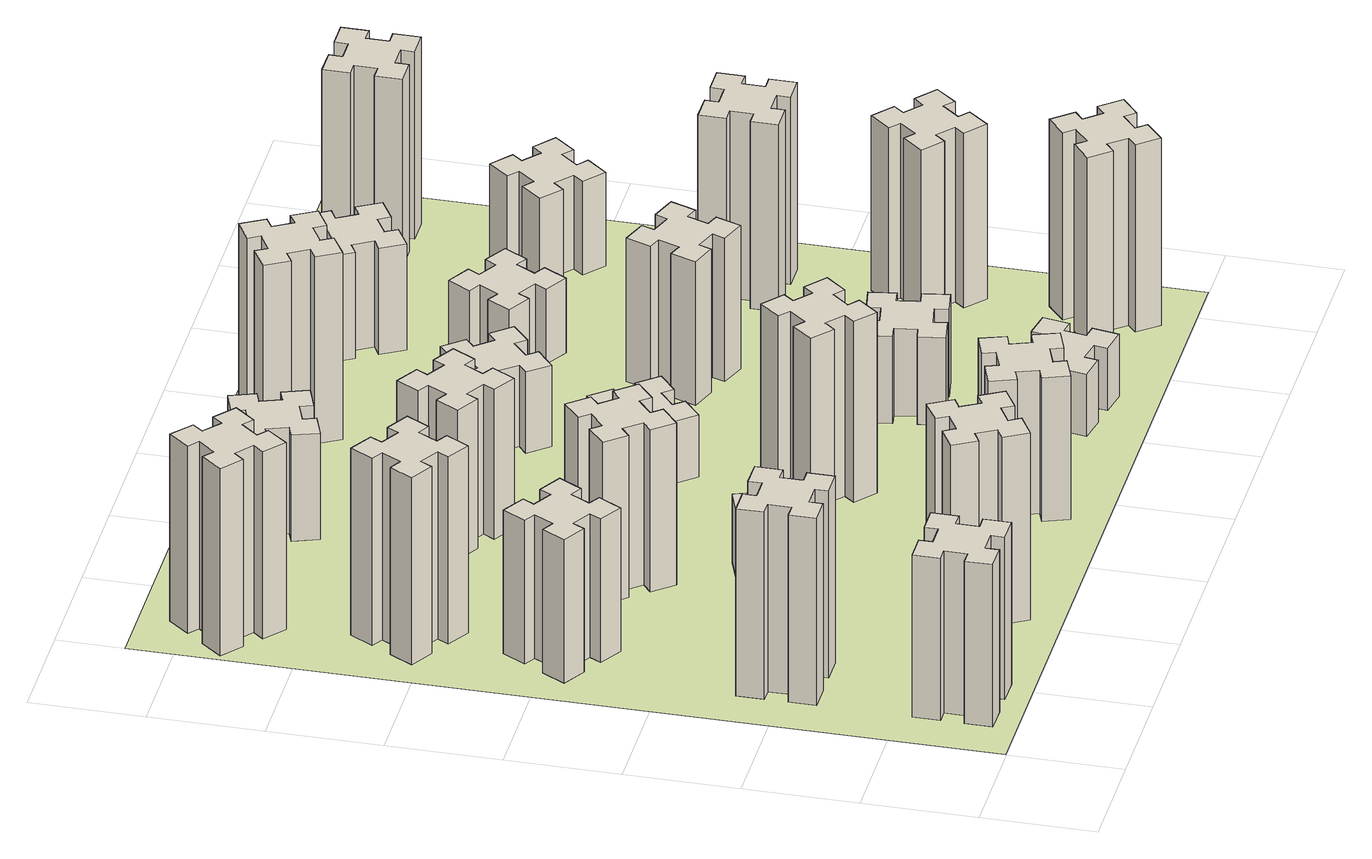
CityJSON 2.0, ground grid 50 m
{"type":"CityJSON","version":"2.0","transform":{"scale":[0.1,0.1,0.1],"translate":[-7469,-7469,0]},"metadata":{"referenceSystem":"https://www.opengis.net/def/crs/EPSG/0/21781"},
"CityObjects":{
"building1":{"type":"Building","attributes":{"class":"1000","function":"1000","usage":"1000","yearOfConstruction":2016,"roofType":"1000","measuredHeight":78,"storeysAboveGround":30,"storeysBelowGround":0},"geometry":[{"type":"Solid","lod":"1","boundaries":[[[[0,1,2,3,4,5,6,7,8,9,10,11,12,13,14,15,16,17,18,19]],[[17,16,20,21]],[[16,15,22,20]],[[15,14,23,22]],[[14,13,24,23]],[[13,12,25,24]],[[12,11,26,25]],[[11,10,27,26]],[[10,9,28,27]],[[9,8,29,28]],[[8,7,30,29]],[[7,6,31,30]],[[6,5,32,31]],[[5,4,33,32]],[[4,3,34,33]],[[3,2,35,34]],[[2,1,36,35]],[[1,0,37,36]],[[0,19,38,37]],[[19,18,39,38]],[[18,17,21,39]],[[24,25,26,27,28,29,30,31,32,33,34,35,36,37,38,39,21,20,22,23]]]]}]},
"building2":{"type":"Building","attributes":{"class":"1000","function":"1000","usage":"1000","yearOfConstruction":2016,"roofType":"1000","measuredHeight":90,"storeysAboveGround":30,"storeysBelowGround":0},"geometry":[{"type":"Solid","lod":"1","boundaries":[[[[40,41,42,43,44,45,46,47,48,49,50,51,52,53,54,55,56,57,58,59]],[[57,56,60,61]],[[56,55,62,60]],[[55,54,63,62]],[[54,53,64,63]],[[53,52,65,64]],[[52,51,66,65]],[[51,50,67,66]],[[50,49,68,67]],[[49,48,69,68]],[[48,47,70,69]],[[47,46,71,70]],[[46,45,72,71]],[[45,44,73,72]],[[44,43,74,73]],[[43,42,75,74]],[[42,41,76,75]],[[41,40,77,76]],[[40,59,78,77]],[[59,58,79,78]],[[58,57,61,79]],[[64,65,66,67,68,69,70,71,72,73,74,75,76,77,78,79,61,60,62,63]]]]}]},
"building3":{"type":"Building","attributes":{"class":"1000","function":"1000","usage":"1000","yearOfConstruction":2016,"roofType":"1000","measuredHeight":69,"storeysAboveGround":30,"storeysBelowGround":0},"geometry":[{"type":"Solid","lod":"1","boundaries":[[[[80,81,82,83,84,85,86,87,88,89,90,91,92,93,94,95,96,97,98,99]],[[97,96,100,101]],[[96,95,102,100]],[[95,94,103,102]],[[94,93,104,103]],[[93,92,105,104]],[[92,91,106,105]],[[91,90,107,106]],[[90,89,108,107]],[[89,88,109,108]],[[88,87,110,109]],[[87,86,111,110]],[[86,85,112,111]],[[85,84,113,112]],[[84,83,114,113]],[[83,82,115,114]],[[82,81,116,115]],[[81,80,117,116]],[[80,99,118,117]],[[99,98,119,118]],[[98,97,101,119]],[[104,105,106,107,108,109,110,111,112,113,114,115,116,117,118,119,101,100,102,103]]]]}]},
"building4":{"type":"Building","attributes":{"class":"1000","function":"1000","usage":"1000","yearOfConstruction":2016,"roofType":"1000","measuredHeight":90,"storeysAboveGround":30,"storeysBelowGround":0},"geometry":[{"type":"Solid","lod":"1","boundaries":[[[[120,121,122,123,124,125,126,127,128,129,130,131,132,133,134,135,136,137,138,139]],[[137,136,140,141]],[[136,135,142,140]],[[135,134,143,142]],[[134,133,144,143]],[[133,132,145,144]],[[132,131,146,145]],[[131,130,147,146]],[[130,129,148,147]],[[129,128,149,148]],[[128,127,150,149]],[[127,126,151,150]],[[126,125,152,151]],[[125,124,153,152]],[[124,123,154,153]],[[123,122,155,154]],[[122,121,156,155]],[[121,120,157,156]],[[120,139,158,157]],[[139,138,159,158]],[[138,137,141,159]],[[144,145,146,147,148,149,150,151,152,153,154,155,156,157,158,159,141,140,142,143]]]]}]},
"building5":{"type":"Building","attributes":{"class":"1000","function":"1000","usage":"1000","yearOfConstruction":2016,"roofType":"1000","measuredHeight":90,"storeysAboveGround":30,"storeysBelowGround":0},"geometry":[{"type":"Solid","lod":"1","boundaries":[[[[160,161,162,163,164,165,166,167,168,169,170,171,172,173,174,175,176,177,178,179]],[[177,176,180,181]],[[176,175,182,180]],[[175,174,183,182]],[[174,173,184,183]],[[173,172,185,184]],[[172,171,186,185]],[[171,170,187,186]],[[170,169,188,187]],[[169,168,189,188]],[[168,167,190,189]],[[167,166,191,190]],[[166,165,192,191]],[[165,164,193,192]],[[164,163,194,193]],[[163,162,195,194]],[[162,161,196,195]],[[161,160,197,196]],[[160,179,198,197]],[[179,178,199,198]],[[178,177,181,199]],[[184,185,186,187,188,189,190,191,192,193,194,195,196,197,198,199,181,180,182,183]]]]}]},
"building6":{"type":"Building","attributes":{"class":"1000","function":"1000","usage":"1000","yearOfConstruction":2016,"roofType":"1000","measuredHeight":90,"storeysAboveGround":30,"storeysBelowGround":0},"geometry":[{"type":"Solid","lod":"1","boundaries":[[[[200,201,202,203,204,205,206,207,208,209,210,211,212,213,214,215,216,217,218,219]],[[217,216,220,221]],[[216,215,222,220]],[[215,214,223,222]],[[214,213,224,223]],[[213,212,225,224]],[[212,211,226,225]],[[211,210,227,226]],[[210,209,228,227]],[[209,208,229,228]],[[208,207,230,229]],[[207,206,231,230]],[[206,205,232,231]],[[205,204,233,232]],[[204,203,234,233]],[[203,202,235,234]],[[202,201,236,235]],[[201,200,237,236]],[[200,219,238,237]],[[219,218,239,238]],[[218,217,221,239]],[[224,225,226,227,228,229,230,231,232,233,234,235,236,237,238,239,221,220,222,223]]]]}]},
"building7":{"type":"Building","attributes":{"class":"1000","function":"1000","usage":"1000","yearOfConstruction":2016,"roofType":"1000","measuredHeight":33,"storeysAboveGround":30,"storeysBelowGround":0},"geometry":[{"type":"Solid","lod":"1","boundaries":[[[[240,241,242,243,244,245,246,247,248,249,250,251,252,253,254,255,256,257,258,259]],[[257,256,260,261]],[[256,255,262,260]],[[255,254,263,262]],[[254,253,264,263]],[[253,252,265,264]],[[252,251,266,265]],[[251,250,267,266]],[[250,249,268,267]],[[249,248,269,268]],[[248,247,270,269]],[[247,246,271,270]],[[246,245,272,271]],[[245,244,273,272]],[[244,243,274,273]],[[243,242,275,274]],[[242,241,276,275]],[[241,240,277,276]],[[240,259,278,277]],[[259,258,279,278]],[[258,257,261,279]],[[264,265,266,267,268,269,270,271,272,273,274,275,276,277,278,279,261,260,262,263]]]]}]},
"building8":{"type":"Building","attributes":{"class":"1000","function":"1000","usage":"1000","yearOfConstruction":2016,"roofType":"1000","measuredHeight":78,"storeysAboveGround":30,"storeysBelowGround":0},"geometry":[{"type":"Solid","lod":"1","boundaries":[[[[280,281,282,283,284,285,286,287,288,289,290,291,292,293,294,295,296,297,298,299]],[[297,296,300,301]],[[296,295,302,300]],[[295,294,303,302]],[[294,293,304,303]],[[293,292,305,304]],[[292,291,306,305]],[[291,290,307,306]],[[290,289,308,307]],[[289,288,309,308]],[[288,287,310,309]],[[287,286,311,310]],[[286,285,312,311]],[[285,284,313,312]],[[284,283,314,313]],[[283,282,315,314]],[[282,281,316,315]],[[281,280,317,316]],[[280,299,318,317]],[[299,298,319,318]],[[298,297,301,319]],[[304,305,306,307,308,309,310,311,312,313,314,315,316,317,318,319,301,300,302,303]]]]}]},
"building9":{"type":"Building","attributes":{"class":"1000","function":"1000","usage":"1000","yearOfConstruction":2016,"roofType":"1000","measuredHeight":72,"storeysAboveGround":30,"storeysBelowGround":0},"geometry":[{"type":"Solid","lod":"1","boundaries":[[[[320,321,322,323,324,325,326,327,328,329,330,331,332,333,334,335,336,337,338,339]],[[337,336,340,341]],[[336,335,342,340]],[[335,334,343,342]],[[334,333,344,343]],[[333,332,345,344]],[[332,331,346,345]],[[331,330,347,346]],[[330,329,348,347]],[[329,328,349,348]],[[328,327,350,349]],[[327,326,351,350]],[[326,325,352,351]],[[325,324,353,352]],[[324,323,354,353]],[[323,322,355,354]],[[322,321,356,355]],[[321,320,357,356]],[[320,339,358,357]],[[339,338,359,358]],[[338,337,341,359]],[[344,345,346,347,348,349,350,351,352,353,354,355,356,357,358,359,341,340,342,343]]]]}]},
"building10":{"type":"Building","attributes":{"class":"1000","function":"1000","usage":"1000","yearOfConstruction":2016,"roofType":"1000","measuredHeight":69,"storeysAboveGround":30,"storeysBelowGround":0},"geometry":[{"type":"Solid","lod":"1","boundaries":[[[[360,361,362,363,364,365,366,367,368,369,370,371,372,373,374,375,376,377,378,379]],[[377,376,380,381]],[[376,375,382,380]],[[375,374,383,382]],[[374,373,384,383]],[[373,372,385,384]],[[372,371,386,385]],[[371,370,387,386]],[[370,369,388,387]],[[369,368,389,388]],[[368,367,390,389]],[[367,366,391,390]],[[366,365,392,391]],[[365,364,393,392]],[[364,363,394,393]],[[363,362,395,394]],[[362,361,396,395]],[[361,360,397,396]],[[360,379,398,397]],[[379,378,399,398]],[[378,377,381,399]],[[384,385,386,387,388,389,390,391,392,393,394,395,396,397,398,399,381,380,382,383]]]]}]},
"building11":{"type":"Building","attributes":{"class":"1000","function":"1000","usage":"1000","yearOfConstruction":2016,"roofType":"1000","measuredHeight":51,"storeysAboveGround":30,"storeysBelowGround":0},"geometry":[{"type":"Solid","lod":"1","boundaries":[[[[400,401,402,403,404,405,406,407,408,409,410,411,412,413,414,415,416,417,418,419]],[[417,416,420,421]],[[416,415,422,420]],[[415,414,423,422]],[[414,413,424,423]],[[413,412,425,424]],[[412,411,426,425]],[[411,410,427,426]],[[410,409,428,427]],[[409,408,429,428]],[[408,407,430,429]],[[407,406,431,430]],[[406,405,432,431]],[[405,404,433,432]],[[404,403,434,433]],[[403,402,435,434]],[[402,401,436,435]],[[401,400,437,436]],[[400,419,438,437]],[[419,418,439,438]],[[418,417,421,439]],[[424,425,426,427,428,429,430,431,432,433,434,435,436,437,438,439,421,420,422,423]]]]}]},
"building12":{"type":"Building","attributes":{"class":"1000","function":"1000","usage":"1000","yearOfConstruction":2016,"roofType":"1000","measuredHeight":87,"storeysAboveGround":30,"storeysBelowGround":0},"geometry":[{"type":"Solid","lod":"1","boundaries":[[[[440,441,442,443,444,445,446,447,448,449,450,451,452,453,454,455,456,457,458,459]],[[457,456,460,461]],[[456,455,462,460]],[[455,454,463,462]],[[454,453,464,463]],[[453,452,465,464]],[[452,451,466,465]],[[451,450,467,466]],[[450,449,468,467]],[[449,448,469,468]],[[448,447,470,469]],[[447,446,471,470]],[[446,445,472,471]],[[445,444,473,472]],[[444,443,474,473]],[[443,442,475,474]],[[442,441,476,475]],[[441,440,477,476]],[[440,459,478,477]],[[459,458,479,478]],[[458,457,461,479]],[[464,465,466,467,468,469,470,471,472,473,474,475,476,477,478,479,461,460,462,463]]]]}]},
"building13":{"type":"Building","attributes":{"class":"1000","function":"1000","usage":"1000","yearOfConstruction":2016,"roofType":"1000","measuredHeight":30,"storeysAboveGround":30,"storeysBelowGround":0},"geometry":[{"type":"Solid","lod":"1","boundaries":[[[[480,481,482,483,484,485,486,487,488,489,490,491,492,493,494,495,496,497,498,499]],[[497,496,500,501]],[[496,495,502,500]],[[495,494,503,502]],[[494,493,504,503]],[[493,492,505,504]],[[492,491,506,505]],[[491,490,507,506]],[[490,489,508,507]],[[489,488,509,508]],[[488,487,510,509]],[[487,486,511,510]],[[486,485,512,511]],[[485,484,513,512]],[[484,483,514,513]],[[483,482,515,514]],[[482,481,516,515]],[[481,480,517,516]],[[480,499,518,517]],[[499,498,519,518]],[[498,497,501,519]],[[504,505,506,507,508,509,510,511,512,513,514,515,516,517,518,519,501,500,502,503]]]]}]},
"building14":{"type":"Building","attributes":{"class":"1000","function":"1000","usage":"1000","yearOfConstruction":2016,"roofType":"1000","measuredHeight":39,"storeysAboveGround":30,"storeysBelowGround":0},"geometry":[{"type":"Solid","lod":"1","boundaries":[[[[520,521,522,523,524,525,526,527,528,529,530,531,532,533,534,535,536,537,538,539]],[[537,536,540,541]],[[536,535,542,540]],[[535,534,543,542]],[[534,533,544,543]],[[533,532,545,544]],[[532,531,546,545]],[[531,530,547,546]],[[530,529,548,547]],[[529,528,549,548]],[[528,527,550,549]],[[527,526,551,550]],[[526,525,552,551]],[[525,524,553,552]],[[524,523,554,553]],[[523,522,555,554]],[[522,521,556,555]],[[521,520,557,556]],[[520,539,558,557]],[[539,538,559,558]],[[538,537,541,559]],[[544,545,546,547,548,549,550,551,552,553,554,555,556,557,558,559,541,540,542,543]]]]}]},
"building15":{"type":"Building","attributes":{"class":"1000","function":"1000","usage":"1000","yearOfConstruction":2016,"roofType":"1000","measuredHeight":30,"storeysAboveGround":30,"storeysBelowGround":0},"geometry":[{"type":"Solid","lod":"1","boundaries":[[[[560,561,562,563,564,565,566,567,568,569,570,571,572,573,574,575,576,577,578,579]],[[577,576,580,581]],[[576,575,582,580]],[[575,574,583,582]],[[574,573,584,583]],[[573,572,585,584]],[[572,571,586,585]],[[571,570,587,586]],[[570,569,588,587]],[[569,568,589,588]],[[568,567,590,589]],[[567,566,591,590]],[[566,565,592,591]],[[565,564,593,592]],[[564,563,594,593]],[[563,562,595,594]],[[562,561,596,595]],[[561,560,597,596]],[[560,579,598,597]],[[579,578,599,598]],[[578,577,581,599]],[[584,585,586,587,588,589,590,591,592,593,594,595,596,597,598,599,581,580,582,583]]]]}]},
"building16":{"type":"Building","attributes":{"class":"1000","function":"1000","usage":"1000","yearOfConstruction":2016,"roofType":"1000","measuredHeight":90,"storeysAboveGround":30,"storeysBelowGround":0},"geometry":[{"type":"Solid","lod":"1","boundaries":[[[[600,601,602,603,604,605,606,607,608,609,610,611,612,613,614,615,616,617,618,619]],[[617,616,620,621]],[[616,615,622,620]],[[615,614,623,622]],[[614,613,624,623]],[[613,612,625,624]],[[612,611,626,625]],[[611,610,627,626]],[[610,609,628,627]],[[609,608,629,628]],[[608,607,630,629]],[[607,606,631,630]],[[606,605,632,631]],[[605,604,633,632]],[[604,603,634,633]],[[603,602,635,634]],[[602,601,636,635]],[[601,600,637,636]],[[600,619,638,637]],[[619,618,639,638]],[[618,617,621,639]],[[624,625,626,627,628,629,630,631,632,633,634,635,636,637,638,639,621,620,622,623]]]]}]},
"building17":{"type":"Building","attributes":{"class":"1000","function":"1000","usage":"1000","yearOfConstruction":2016,"roofType":"1000","measuredHeight":42,"storeysAboveGround":30,"storeysBelowGround":0},"geometry":[{"type":"Solid","lod":"1","boundaries":[[[[640,641,642,643,644,645,646,647,648,649,650,651,652,653,654,655,656,657,658,659]],[[657,656,660,661]],[[656,655,662,660]],[[655,654,663,662]],[[654,653,664,663]],[[653,652,665,664]],[[652,651,666,665]],[[651,650,667,666]],[[650,649,668,667]],[[649,648,669,668]],[[648,647,670,669]],[[647,646,671,670]],[[646,645,672,671]],[[645,644,673,672]],[[644,643,674,673]],[[643,642,675,674]],[[642,641,676,675]],[[641,640,677,676]],[[640,659,678,677]],[[659,658,679,678]],[[658,657,661,679]],[[664,665,666,667,668,669,670,671,672,673,674,675,676,677,678,679,661,660,662,663]]]]}]},
"building18":{"type":"Building","attributes":{"class":"1000","function":"1000","usage":"1000","yearOfConstruction":2016,"roofType":"1000","measuredHeight":69,"storeysAboveGround":30,"storeysBelowGround":0},"geometry":[{"type":"Solid","lod":"1","boundaries":[[[[680,681,682,683,684,685,686,687,688,689,690,691,692,693,694,695,696,697,698,699]],[[697,696,700,701]],[[696,695,702,700]],[[695,694,703,702]],[[694,693,704,703]],[[693,692,705,704]],[[692,691,706,705]],[[691,690,707,706]],[[690,689,708,707]],[[689,688,709,708]],[[688,687,710,709]],[[687,686,711,710]],[[686,685,712,711]],[[685,684,713,712]],[[684,683,714,713]],[[683,682,715,714]],[[682,681,716,715]],[[681,680,717,716]],[[680,699,718,717]],[[699,698,719,718]],[[698,697,701,719]],[[704,705,706,707,708,709,710,711,712,713,714,715,716,717,718,719,701,700,702,703]]]]}]},
"building19":{"type":"Building","attributes":{"class":"1000","function":"1000","usage":"1000","yearOfConstruction":2016,"roofType":"1000","measuredHeight":36,"storeysAboveGround":30,"storeysBelowGround":0},"geometry":[{"type":"Solid","lod":"1","boundaries":[[[[720,721,722,723,724,725,726,727,728,729,730,731,732,733,734,735,736,737,738,739]],[[737,736,740,741]],[[736,735,742,740]],[[735,734,743,742]],[[734,733,744,743]],[[733,732,745,744]],[[732,731,746,745]],[[731,730,747,746]],[[730,729,748,747]],[[729,728,749,748]],[[728,727,750,749]],[[727,726,751,750]],[[726,725,752,751]],[[725,724,753,752]],[[724,723,754,753]],[[723,722,755,754]],[[722,721,756,755]],[[721,720,757,756]],[[720,739,758,757]],[[739,738,759,758]],[[738,737,741,759]],[[744,745,746,747,748,749,750,751,752,753,754,755,756,757,758,759,741,740,742,743]]]]}]},
"building20":{"type":"Building","attributes":{"class":"1000","function":"1000","usage":"1000","yearOfConstruction":2016,"roofType":"1000","measuredHeight":90,"storeysAboveGround":30,"storeysBelowGround":0},"geometry":[{"type":"Solid","lod":"1","boundaries":[[[[760,761,762,763,764,765,766,767,768,769,770,771,772,773,774,775,776,777,778,779]],[[777,776,780,781]],[[776,775,782,780]],[[775,774,783,782]],[[774,773,784,783]],[[773,772,785,784]],[[772,771,786,785]],[[771,770,787,786]],[[770,769,788,787]],[[769,768,789,788]],[[768,767,790,789]],[[767,766,791,790]],[[766,765,792,791]],[[765,764,793,792]],[[764,763,794,793]],[[763,762,795,794]],[[762,761,796,795]],[[761,760,797,796]],[[760,779,798,797]],[[779,778,799,798]],[[778,777,781,799]],[[784,785,786,787,788,789,790,791,792,793,794,795,796,797,798,799,781,780,782,783]]]]}]},
"building21":{"type":"Building","attributes":{"class":"1000","function":"1000","usage":"1000","yearOfConstruction":2016,"roofType":"1000","measuredHeight":51,"storeysAboveGround":30,"storeysBelowGround":0},"geometry":[{"type":"Solid","lod":"1","boundaries":[[[[800,801,802,803,804,805,806,807,808,809,810,811,812,813,814,815,816,817,818,819]],[[817,816,820,821]],[[816,815,822,820]],[[815,814,823,822]],[[814,813,824,823]],[[813,812,825,824]],[[812,811,826,825]],[[811,810,827,826]],[[810,809,828,827]],[[809,808,829,828]],[[808,807,830,829]],[[807,806,831,830]],[[806,805,832,831]],[[805,804,833,832]],[[804,803,834,833]],[[803,802,835,834]],[[802,801,836,835]],[[801,800,837,836]],[[800,819,838,837]],[[819,818,839,838]],[[818,817,821,839]],[[824,825,826,827,828,829,830,831,832,833,834,835,836,837,838,839,821,820,822,823]]]]}]},
"building22":{"type":"Building","attributes":{"class":"1000","function":"1000","usage":"1000","yearOfConstruction":2016,"roofType":"1000","measuredHeight":84,"storeysAboveGround":30,"storeysBelowGround":0},"geometry":[{"type":"Solid","lod":"1","boundaries":[[[[840,841,842,843,844,845,846,847,848,849,850,851,852,853,854,855,856,857,858,859]],[[857,856,860,861]],[[856,855,862,860]],[[855,854,863,862]],[[854,853,864,863]],[[853,852,865,864]],[[852,851,866,865]],[[851,850,867,866]],[[850,849,868,867]],[[849,848,869,868]],[[848,847,870,869]],[[847,846,871,870]],[[846,845,872,871]],[[845,844,873,872]],[[844,843,874,873]],[[843,842,875,874]],[[842,841,876,875]],[[841,840,877,876]],[[840,859,878,877]],[[859,858,879,878]],[[858,857,861,879]],[[864,865,866,867,868,869,870,871,872,873,874,875,876,877,878,879,861,860,862,863]]]]}]},
"building23":{"type":"Building","attributes":{"class":"1000","function":"1000","usage":"1000","yearOfConstruction":2016,"roofType":"1000","measuredHeight":90,"storeysAboveGround":30,"storeysBelowGround":0},"geometry":[{"type":"Solid","lod":"1","boundaries":[[[[880,881,882,883,884,885,886,887,888,889,890,891,892,893,894,895,896,897,898,899]],[[897,896,900,901]],[[896,895,902,900]],[[895,894,903,902]],[[894,893,904,903]],[[893,892,905,904]],[[892,891,906,905]],[[891,890,907,906]],[[890,889,908,907]],[[889,888,909,908]],[[888,887,910,909]],[[887,886,911,910]],[[886,885,912,911]],[[885,884,913,912]],[[884,883,914,913]],[[883,882,915,914]],[[882,881,916,915]],[[881,880,917,916]],[[880,899,918,917]],[[899,898,919,918]],[[898,897,901,919]],[[904,905,906,907,908,909,910,911,912,913,914,915,916,917,918,919,901,900,902,903]]]]}]},
"building24":{"type":"Building","attributes":{"class":"1000","function":"1000","usage":"1000","yearOfConstruction":2016,"roofType":"1000","measuredHeight":45,"storeysAboveGround":30,"storeysBelowGround":0},"geometry":[{"type":"Solid","lod":"1","boundaries":[[[[920,921,922,923,924,925,926,927,928,929,930,931,932,933,934,935,936,937,938,939]],[[937,936,940,941]],[[936,935,942,940]],[[935,934,943,942]],[[934,933,944,943]],[[933,932,945,944]],[[932,931,946,945]],[[931,930,947,946]],[[930,929,948,947]],[[929,928,949,948]],[[928,927,950,949]],[[927,926,951,950]],[[926,925,952,951]],[[925,924,953,952]],[[924,923,954,953]],[[923,922,955,954]],[[922,921,956,955]],[[921,920,957,956]],[[920,939,958,957]],[[939,938,959,958]],[[938,937,941,959]],[[944,945,946,947,948,949,950,951,952,953,954,955,956,957,958,959,941,940,942,943]]]]}]},
"building25":{"type":"Building","attributes":{"class":"1000","function":"1000","usage":"1000","yearOfConstruction":2016,"roofType":"1000","measuredHeight":90,"storeysAboveGround":30,"storeysBelowGround":0},"geometry":[{"type":"Solid","lod":"1","boundaries":[[[[960,961,962,963,964,965,966,967,968,969,970,971,972,973,974,975,976,977,978,979]],[[977,976,980,981]],[[976,975,982,980]],[[975,974,983,982]],[[974,973,984,983]],[[973,972,985,984]],[[972,971,986,985]],[[971,970,987,986]],[[970,969,988,987]],[[969,968,989,988]],[[968,967,990,989]],[[967,966,991,990]],[[966,965,992,991]],[[965,964,993,992]],[[964,963,994,993]],[[963,962,995,994]],[[962,961,996,995]],[[961,960,997,996]],[[960,979,998,997]],[[979,978,999,998]],[[978,977,981,999]],[[984,985,986,987,988,989,990,991,992,993,994,995,996,997,998,999,981,980,982,983]]]]}]},
"landuse1":{"type":"LandUse","attributes":{"name":"plot1","function":"1010"},"geometry":[{"type":"MultiSurface","lod":"1","boundaries":[[[1000,1001,1002,1003]]]}]}
},
"vertices":[
[265,325,0],[265,225,0],[205,225,0],[205,105,0],[325,105,0],[325,165,0],[425,165,0],[425,105,0],[545,105,0],[545,225,0],[485,225,0],[485,325,0],[545,325,0],[545,445,0],[425,445,0],[425,385,0],[325,385,0],[325,445,0],[205,445,0],[205,325,0],[325,385,780],[325,445,780],[425,385,780],[425,445,780],[545,445,780],[545,325,780],[485,325,780],[485,225,780],[545,225,780],[545,105,780],[425,105,780],[425,165,780],[325,165,780],[325,105,780],[205,105,780],[205,225,780],[265,225,780],[265,325,780],[205,325,780],[205,445,780],
[265,1065,0],[265,965,0],[205,965,0],[205,845,0],[325,845,0],[325,905,0],[425,905,0],[425,845,0],[545,845,0],[545,965,0],[485,965,0],[485,1065,0],[545,1065,0],[545,1185,0],[425,1185,0],[425,1125,0],[325,1125,0],[325,1185,0],[205,1185,0],[205,1065,0],[325,1125,900],[325,1185,900],[425,1125,900],[425,1185,900],[545,1185,900],[545,1065,900],[485,1065,900],[485,965,900],[545,965,900],[545,845,900],[425,845,900],[425,905,900],[325,905,900],[325,845,900],[205,845,900],[205,965,900],[265,965,900],[265,1065,900],[205,1065,900],[205,1185,900],
[474,2026,0],[387,2076,0],[417,2128,0],[313,2188,0],[253,2084,0],[305,2054,0],[255,1967,0],[203,1997,0],[143,1893,0],[247,1833,0],[277,1885,0],[364,1835,0],[334,1783,0],[438,1723,0],[498,1827,0],[446,1857,0],[496,1944,0],[548,1914,0],[608,2018,0],[504,2078,0],[496,1944,690],[548,1914,690],[446,1857,690],[498,1827,690],[438,1723,690],[334,1783,690],[364,1835,690],[277,1885,690],[247,1833,690],[143,1893,690],[203,1997,690],[255,1967,690],[305,2054,690],[253,2084,690],[313,2188,690],[417,2128,690],[387,2076,690],[474,2026,690],[504,2078,690],[608,2018,690],
[446,2497,0],[496,2584,0],[548,2554,0],[608,2658,0],[504,2718,0],[474,2666,0],[387,2716,0],[417,2768,0],[313,2828,0],[253,2724,0],[305,2694,0],[255,2607,0],[203,2637,0],[143,2533,0],[247,2473,0],[277,2525,0],[364,2475,0],[334,2423,0],[438,2363,0],[498,2467,0],[364,2475,900],[334,2423,900],[277,2525,900],[247,2473,900],[143,2533,900],[203,2637,900],[255,2607,900],[305,2694,900],[253,2724,900],[313,2828,900],[417,2768,900],[387,2716,900],[474,2666,900],[504,2718,900],[608,2658,900],[548,2554,900],[496,2584,900],[446,2497,900],[498,2467,900],[438,2363,900],
[1127,255,0],[1214,305,0],[1244,253,0],[1348,313,0],[1288,417,0],[1236,387,0],[1186,474,0],[1238,504,0],[1178,608,0],[1074,548,0],[1104,496,0],[1017,446,0],[987,498,0],[883,438,0],[943,334,0],[995,364,0],[1045,277,0],[993,247,0],[1053,143,0],[1157,203,0],[1045,277,900],[993,247,900],[995,364,900],[943,334,900],[883,438,900],[987,498,900],[1017,446,900],[1104,496,900],[1074,548,900],[1178,608,900],[1238,504,900],[1186,474,900],[1236,387,900],[1288,417,900],[1348,313,900],[1244,253,900],[1214,305,900],[1127,255,900],[1157,203,900],[1053,143,900],
[384,3387,0],[308,3452,0],[346,3498,0],[254,3575,0],[177,3483,0],[223,3444,0],[159,3368,0],[113,3406,0],[36,3314,0],[128,3237,0],[166,3283,0],[243,3219,0],[204,3173,0],[296,3096,0],[373,3188,0],[327,3226,0],[392,3303,0],[438,3264,0],[515,3356,0],[423,3433,0],[392,3303,900],[438,3264,900],[327,3226,900],[373,3188,900],[296,3096,900],[204,3173,900],[243,3219,900],[166,3283,900],[128,3237,900],[36,3314,900],[113,3406,900],[159,3368,900],[223,3444,900],[177,3483,900],[254,3575,900],[346,3498,900],[308,3452,900],[384,3387,900],[423,3433,900],[515,3356,900],
[1125,1336,0],[1031,1302,0],[1010,1358,0],[897,1317,0],[939,1204,0],[995,1225,0],[1029,1131,0],[973,1110,0],[1014,997,0],[1127,1039,0],[1106,1095,0],[1200,1129,0],[1220,1073,0],[1333,1114,0],[1292,1227,0],[1236,1206,0],[1202,1300,0],[1258,1320,0],[1217,1433,0],[1104,1392,0],[1202,1300,330],[1258,1320,330],[1236,1206,330],[1292,1227,330],[1333,1114,330],[1220,1073,330],[1200,1129,330],[1106,1095,330],[1127,1039,330],[1014,997,330],[973,1110,330],[1029,1131,330],[995,1225,330],[939,1204,330],[897,1317,330],[1010,1358,330],[1031,1302,330],[1125,1336,330],[1104,1392,330],[1217,1433,330],
[983,1972,0],[906,1907,0],[868,1953,0],[776,1876,0],[853,1784,0],[899,1823,0],[963,1746,0],[917,1708,0],[994,1616,0],[1086,1693,0],[1048,1739,0],[1124,1803,0],[1163,1757,0],[1255,1834,0],[1178,1926,0],[1132,1888,0],[1067,1964,0],[1113,2003,0],[1036,2095,0],[944,2018,0],[1067,1964,780],[1113,2003,780],[1132,1888,780],[1178,1926,780],[1255,1834,780],[1163,1757,780],[1124,1803,780],[1048,1739,780],[1086,1693,780],[994,1616,780],[917,1708,780],[963,1746,780],[899,1823,780],[853,1784,780],[776,1876,780],[868,1953,780],[906,1907,780],[983,1972,780],[944,2018,780],[1036,2095,780],
[1314,2666,0],[1227,2716,0],[1257,2768,0],[1153,2828,0],[1093,2724,0],[1145,2694,0],[1095,2607,0],[1043,2637,0],[983,2533,0],[1087,2473,0],[1117,2525,0],[1204,2475,0],[1174,2423,0],[1278,2363,0],[1338,2467,0],[1286,2497,0],[1336,2584,0],[1388,2554,0],[1448,2658,0],[1344,2718,0],[1336,2584,720],[1388,2554,720],[1286,2497,720],[1338,2467,720],[1278,2363,720],[1174,2423,720],[1204,2475,720],[1117,2525,720],[1087,2473,720],[983,2533,720],[1043,2637,720],[1095,2607,720],[1145,2694,720],[1093,2724,720],[1153,2828,720],[1257,2768,720],[1227,2716,720],[1314,2666,720],[1344,2718,720],[1448,2658,720],
[1965,496,0],[1871,462,0],[1850,518,0],[1737,477,0],[1779,364,0],[1835,385,0],[1869,291,0],[1813,270,0],[1854,157,0],[1967,199,0],[1946,255,0],[2040,289,0],[2060,233,0],[2173,274,0],[2132,387,0],[2076,366,0],[2042,460,0],[2098,480,0],[2057,593,0],[1944,552,0],[2042,460,690],[2098,480,690],[2076,366,690],[2132,387,690],[2173,274,690],[2060,233,690],[2040,289,690],[1946,255,690],[1967,199,690],[1854,157,690],[1813,270,690],[1869,291,690],[1835,385,690],[1779,364,690],[1737,477,690],[1850,518,690],[1871,462,690],[1965,496,690],[1944,552,690],[2057,593,690],
[1125,3456,0],[1031,3422,0],[1010,3478,0],[897,3437,0],[939,3324,0],[995,3345,0],[1029,3251,0],[973,3230,0],[1014,3117,0],[1127,3159,0],[1106,3215,0],[1200,3249,0],[1220,3193,0],[1333,3234,0],[1292,3347,0],[1236,3326,0],[1202,3420,0],[1258,3440,0],[1217,3553,0],[1104,3512,0],[1202,3420,510],[1258,3440,510],[1236,3326,510],[1292,3347,510],[1333,3234,510],[1220,3193,510],[1200,3249,510],[1106,3215,510],[1127,3159,510],[1014,3117,510],[973,3230,510],[1029,3251,510],[995,3345,510],[939,3324,510],[897,3437,510],[1010,3478,510],[1031,3422,510],[1125,3456,510],[1104,3512,510],[1217,3553,510],
[1746,1163,0],[1823,1099,0],[1784,1053,0],[1876,976,0],[1953,1068,0],[1907,1106,0],[1972,1183,0],[2018,1144,0],[2095,1236,0],[2003,1313,0],[1964,1267,0],[1888,1332,0],[1926,1378,0],[1834,1455,0],[1757,1363,0],[1803,1324,0],[1739,1248,0],[1693,1286,0],[1616,1194,0],[1708,1117,0],[1739,1248,870],[1693,1286,870],[1803,1324,870],[1757,1363,870],[1834,1455,870],[1926,1378,870],[1888,1332,870],[1964,1267,870],[2003,1313,870],[2095,1236,870],[2018,1144,870],[1972,1183,870],[1907,1106,870],[1953,1068,870],[1876,976,870],[1784,1053,870],[1823,1099,870],[1746,1163,870],[1708,1117,870],[1616,1194,870],
[1972,1988,0],[1907,2064,0],[1953,2103,0],[1876,2195,0],[1784,2118,0],[1823,2072,0],[1746,2007,0],[1708,2053,0],[1616,1976,0],[1693,1884,0],[1739,1923,0],[1803,1846,0],[1757,1808,0],[1834,1716,0],[1926,1793,0],[1888,1839,0],[1964,1903,0],[2003,1857,0],[2095,1934,0],[2018,2026,0],[1964,1903,300],[2003,1857,300],[1888,1839,300],[1926,1793,300],[1834,1716,300],[1757,1808,300],[1803,1846,300],[1739,1923,300],[1693,1884,300],[1616,1976,300],[1708,2053,300],[1746,2007,300],[1823,2072,300],[1784,2118,300],[1876,2195,300],[1953,2103,300],[1907,2064,300],[1972,1988,300],[2018,2026,300],[2095,1934,300],
[1988,2479,0],[2064,2543,0],[2103,2497,0],[2195,2574,0],[2118,2666,0],[2072,2628,0],[2007,2704,0],[2053,2743,0],[1976,2835,0],[1884,2758,0],[1923,2712,0],[1846,2647,0],[1808,2693,0],[1716,2616,0],[1793,2524,0],[1839,2563,0],[1903,2486,0],[1857,2448,0],[1934,2356,0],[2026,2433,0],[1903,2486,390],[1857,2448,390],[1839,2563,390],[1793,2524,390],[1716,2616,390],[1808,2693,390],[1846,2647,390],[1923,2712,390],[1884,2758,390],[1976,2835,390],[2053,2743,390],[2007,2704,390],[2072,2628,390],[2118,2666,390],[2195,2574,390],[2103,2497,390],[2064,2543,390],[1988,2479,390],[2026,2433,390],[1934,2356,390],
[2596,444,0],[2578,345,0],[2519,356,0],[2498,237,0],[2617,217,0],[2627,276,0],[2725,258,0],[2715,199,0],[2833,178,0],[2854,297,0],[2795,307,0],[2812,405,0],[2871,395,0],[2892,513,0],[2774,534,0],[2764,475,0],[2665,492,0],[2676,551,0],[2557,572,0],[2537,454,0],[2665,492,300],[2676,551,300],[2764,475,300],[2774,534,300],[2892,513,300],[2871,395,300],[2812,405,300],[2795,307,300],[2854,297,300],[2833,178,300],[2715,199,300],[2725,258,300],[2627,276,300],[2617,217,300],[2498,237,300],[2519,356,300],[2578,345,300],[2596,444,300],[2537,454,300],[2557,572,300],
[1844,3556,0],[1757,3506,0],[1727,3558,0],[1623,3498,0],[1683,3394,0],[1735,3424,0],[1785,3337,0],[1733,3307,0],[1793,3203,0],[1897,3263,0],[1867,3315,0],[1954,3365,0],[1984,3313,0],[2088,3373,0],[2028,3477,0],[1976,3447,0],[1926,3534,0],[1978,3564,0],[1918,3668,0],[1814,3608,0],[1926,3534,900],[1978,3564,900],[1976,3447,900],[2028,3477,900],[2088,3373,900],[1984,3313,900],[1954,3365,900],[1867,3315,900],[1897,3263,900],[1793,3203,900],[1733,3307,900],[1785,3337,900],[1735,3424,900],[1683,3394,900],[1623,3498,900],[1727,3558,900],[1757,3506,900],[1844,3556,900],[1814,3608,900],[1918,3668,900],
[2625,1132,0],[2527,1115,0],[2517,1174,0],[2398,1153,0],[2419,1035,0],[2478,1045,0],[2496,947,0],[2437,937,0],[2457,818,0],[2576,839,0],[2565,898,0],[2664,916,0],[2674,857,0],[2792,877,0],[2771,996,0],[2712,985,0],[2695,1084,0],[2754,1094,0],[2733,1212,0],[2615,1191,0],[2695,1084,420],[2754,1094,420],[2712,985,420],[2771,996,420],[2792,877,420],[2674,857,420],[2664,916,420],[2565,898,420],[2576,839,420],[2457,818,420],[2437,937,420],[2496,947,420],[2478,1045,420],[2419,1035,420],[2398,1153,420],[2517,1174,420],[2527,1115,420],[2625,1132,420],[2615,1191,420],[2733,1212,420],
[2682,1871,0],[2716,1965,0],[2772,1944,0],[2813,2057,0],[2700,2098,0],[2680,2042,0],[2586,2076,0],[2607,2132,0],[2494,2173,0],[2453,2060,0],[2509,2040,0],[2475,1946,0],[2419,1967,0],[2377,1854,0],[2490,1813,0],[2511,1869,0],[2605,1835,0],[2584,1779,0],[2697,1737,0],[2738,1850,0],[2605,1835,690],[2584,1779,690],[2511,1869,690],[2490,1813,690],[2377,1854,690],[2419,1967,690],[2475,1946,690],[2509,2040,690],[2453,2060,690],[2494,2173,690],[2607,2132,690],[2586,2076,690],[2680,2042,690],[2700,2098,690],[2813,2057,690],[2772,1944,690],[2716,1965,690],[2682,1871,690],[2738,1850,690],[2697,1737,690],
[2525,2794,0],[2475,2707,0],[2423,2737,0],[2363,2633,0],[2467,2573,0],[2497,2625,0],[2584,2575,0],[2554,2523,0],[2658,2463,0],[2718,2567,0],[2666,2597,0],[2716,2684,0],[2768,2654,0],[2828,2758,0],[2724,2818,0],[2694,2766,0],[2607,2816,0],[2637,2868,0],[2533,2928,0],[2473,2824,0],[2607,2816,360],[2637,2868,360],[2694,2766,360],[2724,2818,360],[2828,2758,360],[2768,2654,360],[2716,2684,360],[2666,2597,360],[2718,2567,360],[2658,2463,360],[2554,2523,360],[2584,2575,360],[2497,2625,360],[2467,2573,360],[2363,2633,360],[2423,2737,360],[2475,2707,360],[2525,2794,360],[2473,2824,360],[2533,2928,360],
[3468,259,0],[3544,323,0],[3583,277,0],[3675,354,0],[3598,446,0],[3552,408,0],[3487,484,0],[3533,523,0],[3456,615,0],[3364,538,0],[3403,492,0],[3326,427,0],[3288,473,0],[3196,396,0],[3273,304,0],[3319,343,0],[3383,266,0],[3337,228,0],[3414,136,0],[3506,213,0],[3383,266,900],[3337,228,900],[3319,343,900],[3273,304,900],[3196,396,900],[3288,473,900],[3326,427,900],[3403,492,900],[3364,538,900],[3456,615,900],[3533,523,900],[3487,484,900],[3552,408,900],[3598,446,900],[3675,354,900],[3583,277,900],[3544,323,900],[3468,259,900],[3506,213,900],[3414,136,900],
[2716,3347,0],[2666,3434,0],[2718,3464,0],[2658,3568,0],[2554,3508,0],[2584,3456,0],[2497,3406,0],[2467,3458,0],[2363,3398,0],[2423,3294,0],[2475,3324,0],[2525,3237,0],[2473,3207,0],[2533,3103,0],[2637,3163,0],[2607,3215,0],[2694,3265,0],[2724,3213,0],[2828,3273,0],[2768,3377,0],[2694,3265,510],[2724,3213,510],[2607,3215,510],[2637,3163,510],[2533,3103,510],[2473,3207,510],[2525,3237,510],[2475,3324,510],[2423,3294,510],[2363,3398,510],[2467,3458,510],[2497,3406,510],[2584,3456,510],[2554,3508,510],[2658,3568,510],[2718,3464,510],[2666,3434,510],[2716,3347,510],[2768,3377,510],[2828,3273,510],
[3487,1006,0],[3552,1083,0],[3598,1044,0],[3675,1136,0],[3583,1213,0],[3544,1167,0],[3468,1232,0],[3506,1278,0],[3414,1355,0],[3337,1263,0],[3383,1224,0],[3319,1148,0],[3273,1186,0],[3196,1094,0],[3288,1017,0],[3326,1063,0],[3403,999,0],[3364,953,0],[3456,876,0],[3533,968,0],[3403,999,840],[3364,953,840],[3326,1063,840],[3288,1017,840],[3196,1094,840],[3273,1186,840],[3319,1148,840],[3383,1224,840],[3337,1263,840],[3414,1355,840],[3506,1278,840],[3468,1232,840],[3544,1167,840],[3583,1213,840],[3675,1136,840],[3598,1044,840],[3552,1083,840],[3487,1006,840],[3533,968,840],[3456,876,840],
[3445,1805,0],[3445,1905,0],[3505,1905,0],[3505,2025,0],[3385,2025,0],[3385,1965,0],[3285,1965,0],[3285,2025,0],[3165,2025,0],[3165,1905,0],[3225,1905,0],[3225,1805,0],[3165,1805,0],[3165,1685,0],[3285,1685,0],[3285,1745,0],[3385,1745,0],[3385,1685,0],[3505,1685,0],[3505,1805,0],[3385,1745,900],[3385,1685,900],[3285,1745,900],[3285,1685,900],[3165,1685,900],[3165,1805,900],[3225,1805,900],[3225,1905,900],[3165,1905,900],[3165,2025,900],[3285,2025,900],[3285,1965,900],[3385,1965,900],[3385,2025,900],[3505,2025,900],[3505,1905,900],[3445,1905,900],[3445,1805,900],[3505,1805,900],[3505,1685,900],
[3444,2747,0],[3368,2812,0],[3406,2858,0],[3314,2935,0],[3237,2843,0],[3283,2804,0],[3219,2728,0],[3173,2766,0],[3096,2674,0],[3188,2597,0],[3226,2643,0],[3303,2579,0],[3264,2533,0],[3356,2456,0],[3433,2548,0],[3387,2586,0],[3452,2663,0],[3498,2624,0],[3575,2716,0],[3483,2793,0],[3452,2663,450],[3498,2624,450],[3387,2586,450],[3433,2548,450],[3356,2456,450],[3264,2533,450],[3303,2579,450],[3226,2643,450],[3188,2597,450],[3096,2674,450],[3173,2766,450],[3219,2728,450],[3283,2804,450],[3237,2843,450],[3314,2935,450],[3406,2858,450],[3368,2812,450],[3444,2747,450],[3483,2793,450],[3575,2716,450],
[3285,3325,0],[3385,3325,0],[3385,3265,0],[3505,3265,0],[3505,3385,0],[3445,3385,0],[3445,3485,0],[3505,3485,0],[3505,3605,0],[3385,3605,0],[3385,3545,0],[3285,3545,0],[3285,3605,0],[3165,3605,0],[3165,3485,0],[3225,3485,0],[3225,3385,0],[3165,3385,0],[3165,3265,0],[3285,3265,0],[3225,3385,900],[3165,3385,900],[3225,3485,900],[3165,3485,900],[3165,3605,900],[3285,3605,900],[3285,3545,900],[3385,3545,900],[3385,3605,900],[3505,3605,900],[3505,3485,900],[3445,3485,900],[3445,3385,900],[3505,3385,900],[3505,3265,900],[3385,3265,900],[3385,3325,900],[3285,3325,900],[3285,3265,900],[3165,3265,900],
[5,3705,0],[3705,3705,0],[3705,5,0],[5,5,0]
]}
